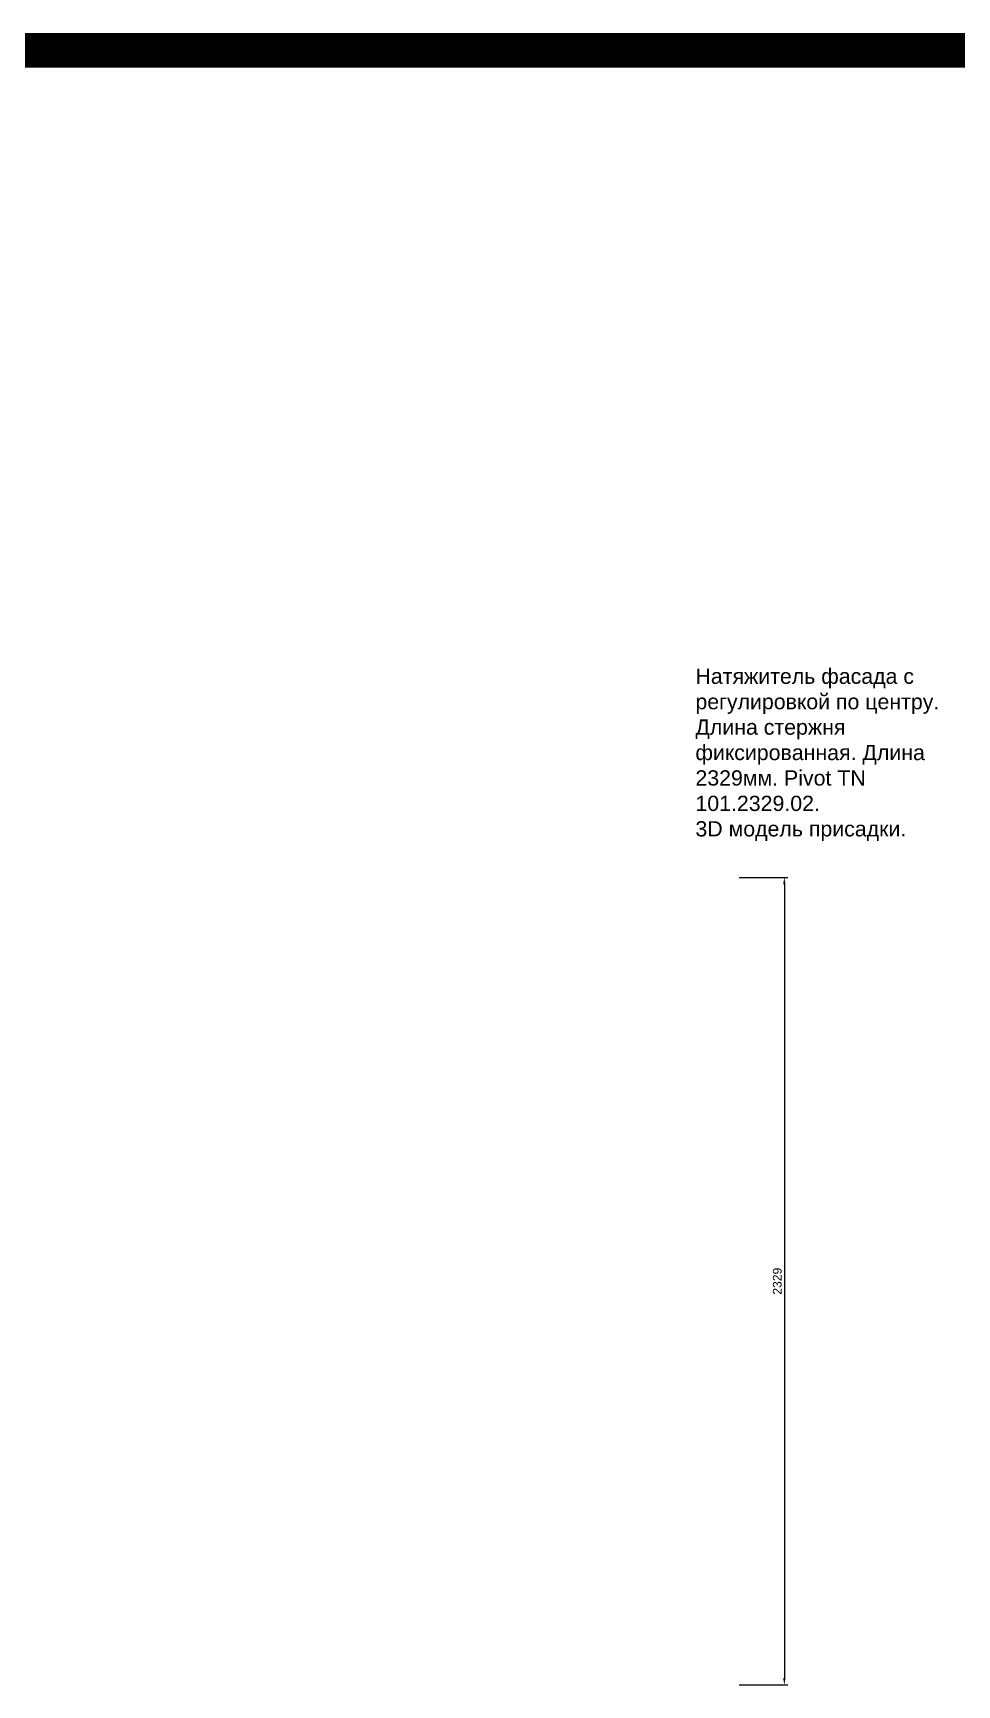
# Model space of a CAD drawing. Header units: millimetres. Extents: x 6988 to 52081, y -7456 to 23712.
# Drawn here: x 29513 to 32177, y 2005 to 6769 of the extents above; entities that cross this region are included whole.
import ezdxf

# ---------------------------------------------------------------- set-up
doc = ezdxf.new("R2010")
doc.units = ezdxf.units.MM
doc.layers.get('DEFPOINTS').update_dxf_attribs({"color": 106, "lineweight": 5})
doc.layers.add('Линии Размерные и Текст', color=1, linetype='Continuous', lineweight=5)
doc.styles.get("Standard").update_dxf_attribs({"font": 'arial.ttf'})
doc.dimstyles.get("Standard").update_dxf_attribs({"dimscale": 0, "dimtxt": 2.5, "dimasz": 2, "dimexe": 1, "dimexo": 0, "dimgap": 0.75, "dimtad": 1, "dimdsep": 46, "dimtxsty": 'Standard', "dimcen": 1.5, "dimclrd": 256, "dimclre": 256, "dimclrt": 7, "dimazin": 3, "dimtfac": 1, "dimtmove": 0, "dimatfit": 3, "dimldrblk": 'DOT', "dimfxl": 1, "dimtolj": 1, "dimtzin": 0, "dimlwd": 5, "dimlwe": 5, "dimarcsym": 0})

# ---------------------------------------------------------------- blocks, each defined once
blk = doc.blocks.new('*D28')
at = {"layer": 'DEFPOINTS', "color": 0, "transparency": 16777216}
for p in [(31548.7, 4333.8), (31548.7, 2004.8), (31679.4, 2004.8)]:
    blk.add_point(p, dxfattribs=at)
at = {"layer": 'Линии Размерные и Текст', "lineweight": 5, "transparency": 16777216}
for p, q in [((31548.7, 4333.8), (31689.4, 4333.8)), ((31679.4, 4313.8), (31679.4, 2024.8)), ((31548.7, 2004.8), (31689.4, 2004.8))]:
    blk.add_line(p, q, dxfattribs=at)
at = {"layer": 'Линии Размерные и Текст', "transparency": 16777216}
for points in [[(31676, 4313.8), (31682.7, 4313.8), (31679.4, 4333.8)], [(31676, 2024.8), (31682.7, 2024.8), (31679.4, 2004.8)]]:
    blk.add_solid(points, dxfattribs=at)
at = {"layer": 'Линии Размерные и Текст', "color": 7, "transparency": 16777216, "insert": (31659.1, 3169.3), "char_height": 25, "attachment_point": 5, "rotation": 90}
blk.add_mtext('\\A1;2329 ', dxfattribs=at)
blk = doc.blocks.new('_Dot')
at = {"color": 0, "linetype": 'ByBlock', "lineweight": -2}
blk.add_line((-0.5, 0), (-1, 0), dxfattribs=at)
at = {"color": 0, "linetype": 'ByBlock', "const_width": 0.5}
blk.add_lwpolyline([(-0.25, 0, 1), (0.25, 0, 1)], format="xyb", close=True, dxfattribs=at)

msp = doc.modelspace()

# ---------------------------------------------------------------- linework, layer by layer
at = {"layer": 'Линии Размерные и Текст', "const_width": 100}
msp.add_lwpolyline([(27896.44, 6719.065), (45582.888, 6719.065)], dxfattribs=at)

# ---------------------------------------------------------------- texts
at = {"layer": 'Линии Размерные и Текст', "insert": (31423.063, 4936.119), "char_height": 44, "attachment_point": 1}
msp.add_mtext_dynamic_manual_height_columns('Натяжитель фасада с регулировкой по центру. Длина стержня фиксированная. Длина 2329мм. Pivot TN 101.2329.02.\\P3D модель присадки.', width=751.96765, gutter_width=20, heights=[0], dxfattribs=at)

# ---------------------------------------------------------------- dimensions: what is measured, and where the dimension line sits
at = {"layer": 'Линии Размерные и Текст'}
dim = msp.add_linear_dim(base=(31679.367, 2004.801), p1=(31548.725, 4333.801), p2=(31548.725, 2004.801), angle=90, dimstyle='Standard', override={"dimscale": 10, "dimpost": '<> '}, dxfattribs=at)
dim.commit()
dim.dimension.update_dxf_attribs({"geometry": '*D28', "text_midpoint": (31659.094, 3169.301)})

doc.saveas('drawing.dxf')
